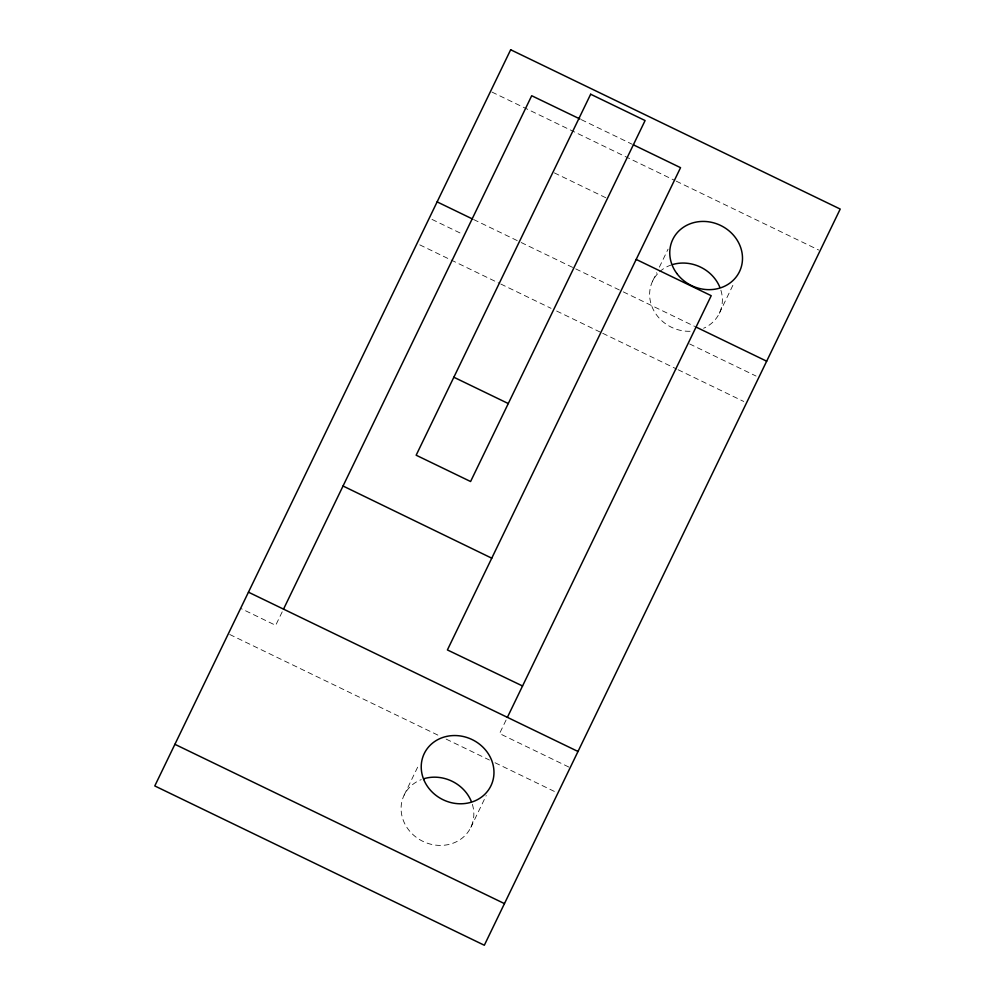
<?xml version="1.0" encoding="UTF-8"?>
<svg xmlns="http://www.w3.org/2000/svg" width="995" height="995" viewBox="0 0 995 995"><rect width="100%" height="100%" fill="white"/><g stroke="black" fill="none" stroke-linecap="round" stroke-linejoin="round"><path stroke-width="0.75" stroke-dasharray="4.97 3.73" d="M282.219 611.825L275.677 625.333L240.616 608.38M404.119 795.167L418.883 764.633M652.645 281.05L656.675 272.729M659.362 267.17L668.08 249.136M506.082 720.044L499.552 733.551L570.16 767.692M470.809 827.417L486.244 795.49M719.348 313.301L733.439 284.147M581.341 119.661L632.322 144.312M491.94 92.062L674.871 180.493M676.264 181.165L818.686 250.019M554.352 172.881L606.005 197.843M473.595 219.509L519.763 241.835M521.156 242.506L574.326 268.215M575.732 268.886L621.9 291.212M623.305 291.883L694.659 326.372M431.992 219.397L463.011 234.397M689.61 343.934L756.063 376.06M419.79 244.869L499.39 283.351M500.783 284.023L551.056 308.326M556.64 311.025L601.316 332.628M602.721 333.3L676.724 369.083M678.117 369.754L743.75 401.482M229.721 634.487L440.574 736.412M446.158 739.111L489.453 760.043M495.037 762.742L556.479 792.443M720.89 290.192A37.039 33.407 25.8 0 1 703.602 328.275M690.082 331.285A37.039 33.407 25.8 0 1 654.163 311.224A37.039 33.407 25.8 0 1 657.546 273.824M659.623 271.747A37.039 33.407 25.8 0 1 672.695 264.508M472.351 804.308A37.039 33.407 25.8 0 1 449.777 844.233A37.039 33.407 25.8 0 1 404.007 822.106A37.039 33.407 25.8 0 1 421.271 779.607"/><path stroke-width="1.49" d="M283.525 609.127L531.703 95.731L579.961 119.002M507.388 717.345L711.214 295.689L636.191 259.421M522.549 685.978L447.402 649.934L680.543 167.67L633.703 144.984M437.128 201.885L472.19 218.838M696.052 327.056L766.672 361.197M453.844 377.229L508.283 403.547M248.451 592.174L577.995 751.474M174.909 744.31L504.453 903.609M343.026 486.008L491.754 558.183M672.695 264.508A37.039 33.407 25.8 0 1 719.858 287.306M424.168 778.625A37.039 33.407 25.8 0 1 471.319 801.423M510.671 49.75L154.785 785.938L484.329 945.25L840.215 209.062L510.671 49.75M590.657 94.227L416.159 455.212L470.585 481.518L645.096 120.544L590.657 94.227M676.861 273.525A37.039 33.407 25.8 0 0 739.472 271.66A37.039 33.407 25.8 0 0 702.047 221.437A37.039 33.407 25.8 0 0 676.861 273.525M423.733 779.52A37.039 33.407 25.8 0 0 486.045 793.015A37.039 33.407 25.8 0 0 462.998 736.437A37.039 33.407 25.8 0 0 423.733 779.52"/></g></svg>
